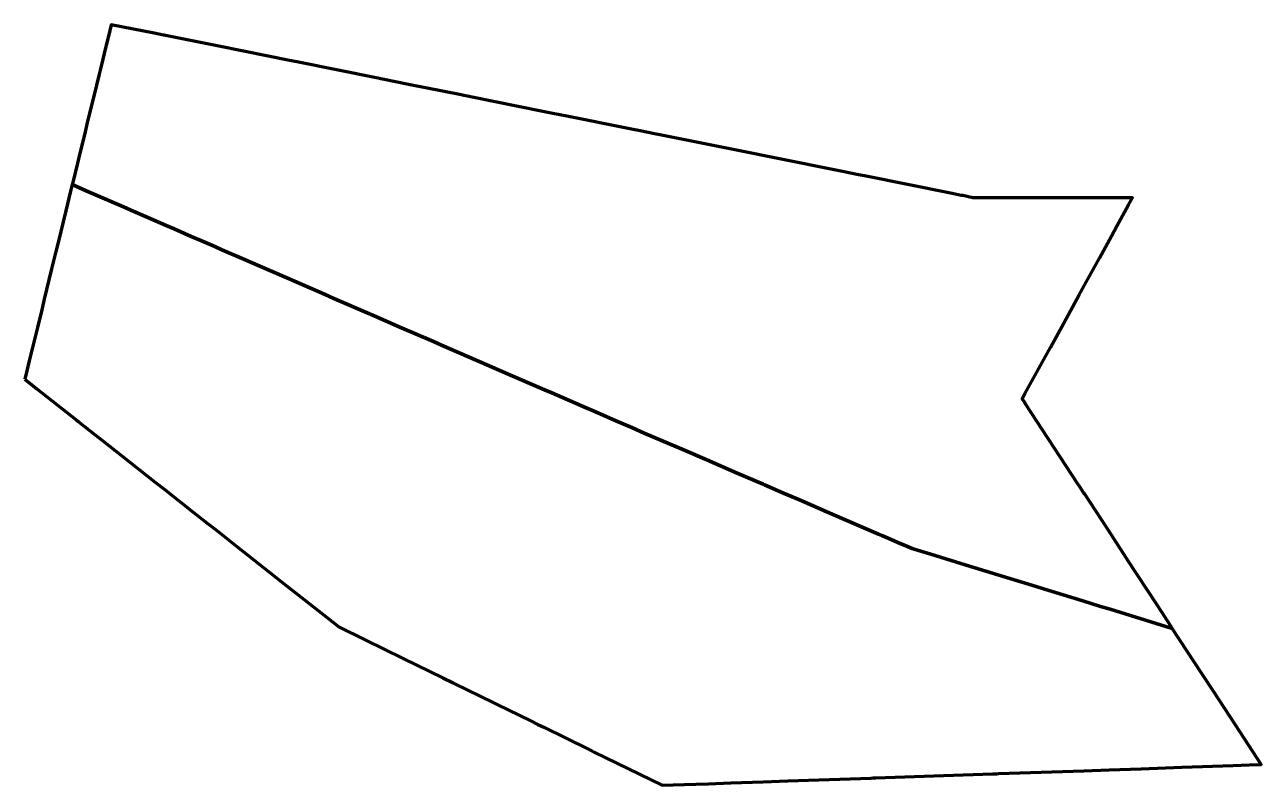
# Model space of a CAD drawing. Header units: metres. Extents: x 808212 to 808299.7, y 9156684.7 to 9156738.7.
import ezdxf

# ---------------------------------------------------------------- set-up
doc = ezdxf.new("R2010")
doc.units = ezdxf.units.M
doc.header["$MEASUREMENT"] = 0
doc.layers.add('2828-21131', color=1, linetype='Continuous')

msp = doc.modelspace()

# ---------------------------------------------------------------- linework, layer by layer
at = {"layer": '2828-21131', "color": 5, "lineweight": 70, "true_color": 0x0000ff}
msp.add_lwpolyline([(808215.439, 9156727.612), (808215.377, 9156727.357), (808216.364, 9156726.928), (808218.673, 9156725.924), (808219.238, 9156725.678), (808219.531, 9156725.551), (808220.743, 9156725.024), (808222.042, 9156724.46), (808222.598, 9156724.218), (808223.819, 9156723.687), (808224.505, 9156723.389), (808225.484, 9156722.964), (808225.996, 9156722.741), (808227.439, 9156722.114), (808228.697, 9156721.567), (808230.596, 9156720.741), (808233.329, 9156719.553), (808233.945, 9156719.286), (808236.472, 9156718.187), (808236.593, 9156718.134), (808238.628, 9156717.25), (808241.014, 9156716.213), (808241.259, 9156716.106), (808241.577, 9156715.968), (808244.083, 9156714.879), (808244.412, 9156714.736), (808246.471, 9156713.841), (808248.512, 9156712.954), (808248.876, 9156712.795), (808249.394, 9156712.57), (808251.835, 9156711.509), (808252.286, 9156711.315), (808253.245, 9156710.901), (808253.901, 9156710.618), (808255.131, 9156710.087), (808255.962, 9156709.728), (808257.174, 9156709.206), (808257.785, 9156708.942), (808258.689, 9156708.552), (808260.392, 9156707.817), (808262.549, 9156706.886), (808264.401, 9156706.087), (808264.477, 9156706.054), (808265.837, 9156705.467), (808266.96, 9156704.983), (808269.287, 9156703.979), (808272.574, 9156702.561), (808272.822, 9156702.453), (808272.969, 9156702.39), (808273.469, 9156702.174), (808273.95, 9156701.967), (808274.633, 9156701.672), (808274.953, 9156701.534), (808275.109, 9156701.486), (808276.289, 9156701.123), (808278.042, 9156700.585), (808279.092, 9156700.262), (808279.345, 9156700.185), (808280.183, 9156699.927), (808281.881, 9156699.406), (808283.761, 9156698.828), (808284.289, 9156698.666), (808287.066, 9156697.813), (808288.323, 9156697.427), (808289.008, 9156697.216), (808293.337, 9156695.886), (808293.419, 9156695.861), (808293.368, 9156695.939), (808292.357, 9156697.488), (808290.218, 9156700.761), (808290.19, 9156700.804), (808288.81, 9156702.918), (808287.203, 9156705.377), (808287.147, 9156705.463), (808286.851, 9156705.917), (808286.697, 9156706.152), (808282.986, 9156711.833), (808282.948, 9156711.892), (808282.771, 9156712.163), (808282.988, 9156712.559), (808284.771, 9156715.809), (808285.716, 9156717.533), (808286.817, 9156719.54), (808287.541, 9156720.859), (808288.248, 9156722.149), (808289.095, 9156723.692), (808289.485, 9156724.404), (808290.32, 9156725.925), (808290.592, 9156726.421), (808290.059, 9156726.422), (808289.627, 9156726.422), (808289.215, 9156726.423), (808285.234, 9156726.426), (808284.907, 9156726.427), (808284.614, 9156726.427), (808284.056, 9156726.428), (808279.272, 9156726.432), (808278.56, 9156726.575), (808278.488, 9156726.589), (808278.447, 9156726.598), (808277.791, 9156726.729), (808271.577, 9156727.977), (808271.147, 9156728.064), (808270.584, 9156728.177), (808270.033, 9156728.287), (808265.196, 9156729.259), (808264.485, 9156729.402), (808263.674, 9156729.565), (808263.221, 9156729.656), (808262.631, 9156729.774), (808257.296, 9156730.845), (808256.566, 9156730.992), (808255.795, 9156731.147), (808254.923, 9156731.322), (808250.465, 9156732.217), (808249.468, 9156732.418), (808248.643, 9156732.583), (808243.744, 9156733.567), (808243.427, 9156733.631), (808243.15, 9156733.687), (808242.968, 9156733.723), (808239.239, 9156734.472), (808237.38, 9156734.845), (808237.235, 9156734.874), (808237.087, 9156734.904), (808236.935, 9156734.935), (808231.418, 9156736.043), (808230.671, 9156736.193), (808229.385, 9156736.451), (808227.28, 9156736.874), (808225.894, 9156737.152), (808221.986, 9156737.937), (808221.897, 9156737.955), (808221.84, 9156737.966), (808221.189, 9156738.097), (808218.146, 9156738.708), (808217.945, 9156737.884), (808217.768, 9156737.156), (808217.426, 9156735.757), (808217.291, 9156735.201), (808216.908, 9156733.633), (808216.774, 9156733.082), (808216.423, 9156731.646), (808216.263, 9156730.989), (808215.924, 9156729.599), (808215.749, 9156728.881)], close=True, dxfattribs=at)
at = {"layer": '2828-21131', "color": 131, "lineweight": 70, "true_color": 0xbbffff}
msp.add_lwpolyline([(808212.006, 9156713.544), (808212.867, 9156712.865), (808214.639, 9156711.467), (808215.629, 9156710.686), (808215.772, 9156710.574), (808215.806, 9156710.547), (808215.808, 9156710.545), (808217.034, 9156709.579), (808217.545, 9156709.176), (808218.884, 9156708.119), (808221.287, 9156706.224), (808221.875, 9156705.76), (808223.954, 9156704.121), (808224.959, 9156703.328), (808225.63, 9156702.798), (808227.054, 9156701.675), (808228.275, 9156700.712), (808230.231, 9156699.17), (808230.884, 9156698.655), (808231.317, 9156698.313), (808233.383, 9156696.684), (808234.285, 9156695.972), (808236.167, 9156695.049), (808238.853, 9156693.732), (808238.877, 9156693.721), (808238.901, 9156693.709), (808241.672, 9156692.35), (808242.408, 9156691.989), (808242.531, 9156691.929), (808245.248, 9156690.596), (808245.519, 9156690.464), (808247.912, 9156689.29), (808248.409, 9156689.046), (808248.824, 9156688.843), (808252.005, 9156687.283), (808252.245, 9156687.165), (808252.405, 9156687.087), (808257.219, 9156684.726), (808258.789, 9156684.78), (808259.607, 9156684.809), (808260.515, 9156684.84), (808262.088, 9156684.895), (808264.399, 9156684.975), (808266.14, 9156685.035), (808272.028, 9156685.239), (808272.203, 9156685.245), (808272.292, 9156685.248), (808272.322, 9156685.249), (808272.375, 9156685.251), (808277.178, 9156685.418), (808280.677, 9156685.539), (808280.946, 9156685.548), (808281.09, 9156685.553), (808287.132, 9156685.763), (808288.93, 9156685.825), (808291.221, 9156685.904), (808294.088, 9156686.004), (808297.747, 9156686.13), (808298.863, 9156686.169), (808299.73, 9156686.199), (808298.226, 9156688.502), (808296.357, 9156691.364), (808295.535, 9156692.621), (808293.419, 9156695.861), (808293.337, 9156695.886), (808289.008, 9156697.216), (808288.323, 9156697.427), (808287.066, 9156697.813), (808284.289, 9156698.666), (808283.761, 9156698.828), (808281.881, 9156699.406), (808280.183, 9156699.927), (808279.345, 9156700.185), (808279.092, 9156700.262), (808278.042, 9156700.585), (808276.289, 9156701.123), (808275.109, 9156701.486), (808274.953, 9156701.534), (808274.633, 9156701.672), (808273.95, 9156701.967), (808273.469, 9156702.174), (808272.969, 9156702.39), (808272.822, 9156702.453), (808272.574, 9156702.561), (808269.287, 9156703.979), (808266.96, 9156704.983), (808265.837, 9156705.467), (808264.477, 9156706.054), (808264.401, 9156706.087), (808262.549, 9156706.886), (808260.392, 9156707.817), (808258.689, 9156708.552), (808257.785, 9156708.942), (808257.174, 9156709.206), (808255.962, 9156709.728), (808255.131, 9156710.087), (808253.901, 9156710.618), (808253.245, 9156710.901), (808252.286, 9156711.315), (808251.835, 9156711.509), (808249.394, 9156712.57), (808248.876, 9156712.795), (808248.512, 9156712.954), (808246.471, 9156713.841), (808244.412, 9156714.736), (808244.083, 9156714.879), (808241.577, 9156715.968), (808241.259, 9156716.106), (808241.014, 9156716.213), (808238.628, 9156717.25), (808236.593, 9156718.134), (808236.472, 9156718.187), (808233.945, 9156719.286), (808233.329, 9156719.553), (808230.596, 9156720.741), (808228.697, 9156721.567), (808227.439, 9156722.114), (808225.996, 9156722.741), (808225.484, 9156722.964), (808224.505, 9156723.389), (808223.819, 9156723.687), (808222.598, 9156724.218), (808222.042, 9156724.46), (808220.743, 9156725.024), (808219.531, 9156725.551), (808219.238, 9156725.678), (808218.673, 9156725.924), (808216.364, 9156726.928), (808215.377, 9156727.357), (808215.265, 9156726.9), (808214.925, 9156725.503), (808214.733, 9156724.72), (808214.398, 9156723.346), (808214.22, 9156722.614), (808213.916, 9156721.37), (808213.728, 9156720.6), (808213.394, 9156719.229), (808213.211, 9156718.482), (808212.902, 9156717.214), (808212.717, 9156716.456), (808212.328, 9156714.861), (808212.154, 9156714.147)], close=True, dxfattribs=at)

doc.saveas('drawing.dxf')
